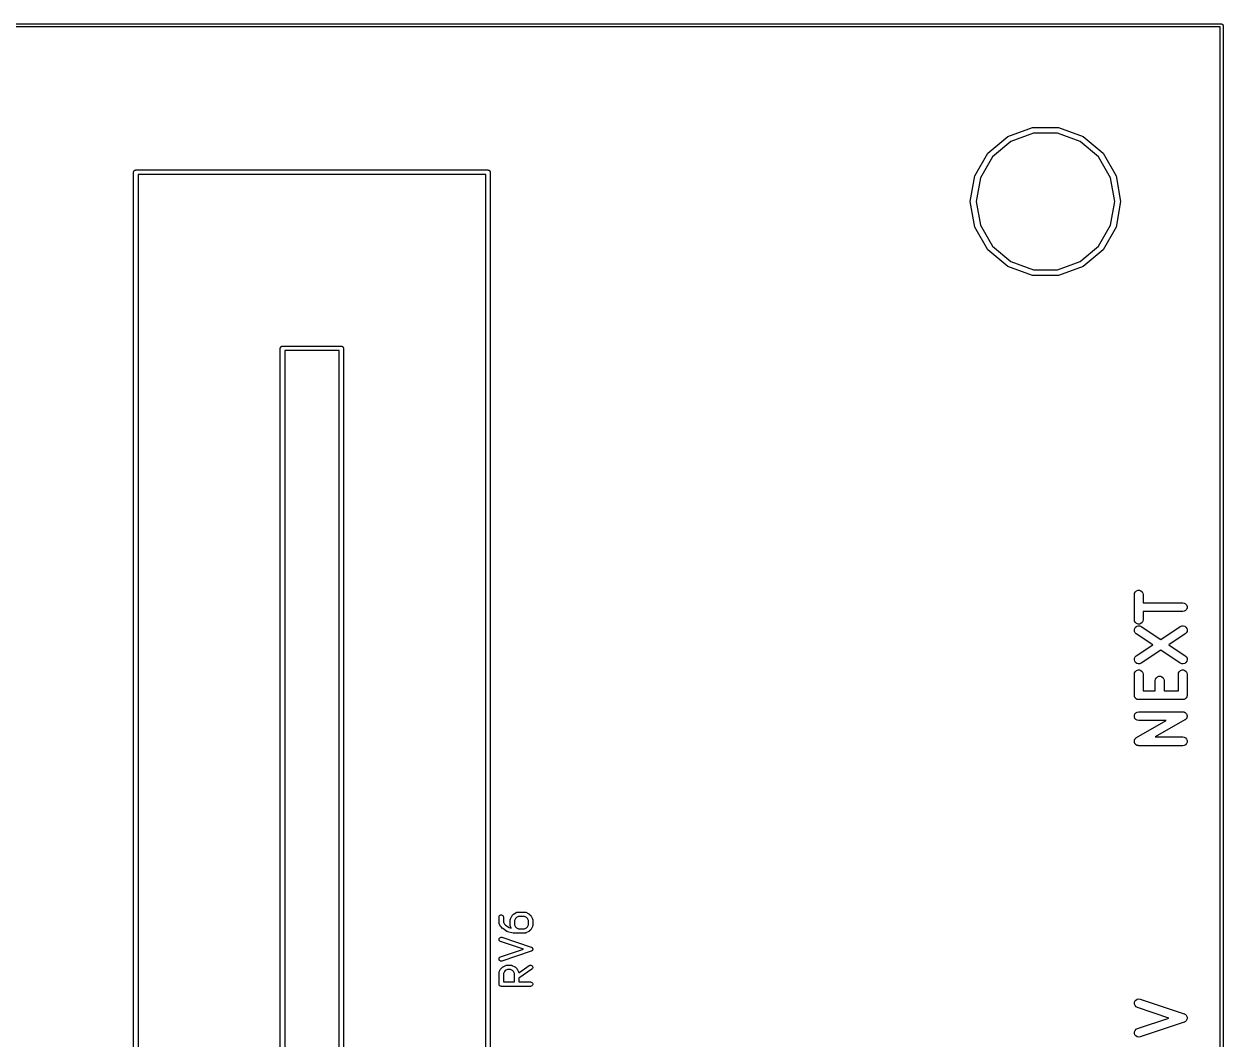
# Model space of a CAD drawing. Extents: x 21 to 201, y -164 to -39.
# Drawn here: x 160.19 to 201.05, y -73.54 to -38.95 of the extents above; entities that cross this region are included whole.
import ezdxf

# ---------------------------------------------------------------- set-up
doc = ezdxf.new("R2010")
doc.units = 0
doc.header["$MEASUREMENT"] = 0
doc.layers.add('BLACK', color=7, linetype='CONTINUOUS')

msp = doc.modelspace()

# ---------------------------------------------------------------- linework, layer by layer
at = {"layer": 'Black'}
for p, q in [((21, -38.95), (201, -38.95)), ((200.95, -39.05), (21.05, -39.05)), ((200.95, -163.95), (200.95, -39.05)), ((201, -38.95), (201.004, -38.9508)), ((201.004, -38.9508), (201.009, -38.9508)), ((201.009, -38.9508), (201.013, -38.9523)), ((201.013, -38.9523), (201.017, -38.953)), ((201.017, -38.953), (201.021, -38.9552)), ((201.021, -38.9552), (201.025, -38.9567)), ((201.025, -38.9567), (201.028, -38.9595)), ((201.028, -38.9595), (201.032, -38.9617)), ((201.032, -38.9617), (201.035, -38.965)), ((201.035, -38.965), (201.038, -38.9679)), ((201.038, -38.9679), (201.04, -38.9716)), ((201.04, -38.9716), (201.043, -38.975)), ((201.043, -38.975), (201.045, -38.9791)), ((201.045, -38.9791), (201.047, -38.9829)), ((201.047, -38.9829), (201.048, -38.9872)), ((201.048, -38.9872), (201.049, -38.9913)), ((201.049, -38.9913), (201.049, -38.9957)), ((201.049, -38.9957), (201.05, -39)), ((201.05, -39), (201.05, -164)), ((193.719, -42.7811), (194.555, -42.4767)), ((194.555, -42.4767), (195.445, -42.4767)), ((195.445, -42.4767), (196.281, -42.7811)), ((193.037, -43.353), (193.719, -42.7811)), ((194.59, -42.6737), (193.819, -42.9543)), ((195.41, -42.6737), (194.59, -42.6737)), ((196.181, -42.9543), (195.41, -42.6737)), ((196.281, -42.7811), (196.963, -43.353)), ((193.819, -42.9543), (193.19, -43.4816)), ((196.81, -43.4816), (196.181, -42.9543)), ((192.592, -44.1237), (193.037, -43.353)), ((193.19, -43.4816), (192.78, -44.1921)), ((197.22, -44.1921), (196.81, -43.4816)), ((196.963, -43.353), (197.408, -44.1237)), ((163.925, -44), (163.926, -43.9935)), ((163.925, -106), (163.925, -44)), ((163.926, -43.987), (163.928, -43.9808)), ((163.926, -43.9935), (163.926, -43.987)), ((163.928, -43.9808), (163.93, -43.9743)), ((163.93, -43.9743), (163.933, -43.9687)), ((163.933, -43.9687), (163.935, -43.9625)), ((163.935, -43.9625), (163.939, -43.9575)), ((163.939, -43.9575), (163.943, -43.9518)), ((163.943, -43.9518), (163.948, -43.9476)), ((163.948, -43.9476), (163.952, -43.9425)), ((163.952, -43.9425), (163.957, -43.9393)), ((163.957, -43.9393), (163.963, -43.935)), ((163.963, -43.935), (163.969, -43.9328)), ((163.969, -43.9328), (163.974, -43.9295)), ((163.974, -43.9295), (163.981, -43.9284)), ((163.981, -43.9284), (163.987, -43.9261)), ((163.987, -43.9261), (163.994, -43.9261)), ((163.994, -43.9261), (164, -43.925)), ((164, -43.925), (176, -43.925)), ((164.075, -44.075), (164.075, -105.925)), ((175.925, -44.075), (164.075, -44.075)), ((175.925, -105.5), (175.925, -44.075)), ((176, -43.925), (176.006, -43.9261)), ((176.006, -43.9261), (176.013, -43.9261)), ((176.013, -43.9261), (176.019, -43.9284)), ((176.019, -43.9284), (176.026, -43.9295)), ((176.026, -43.9295), (176.031, -43.9328)), ((176.031, -43.9328), (176.037, -43.935)), ((176.037, -43.935), (176.043, -43.9393)), ((176.043, -43.9393), (176.048, -43.9425)), ((176.048, -43.9425), (176.052, -43.9476)), ((176.052, -43.9476), (176.057, -43.9518)), ((176.057, -43.9518), (176.061, -43.9575)), ((176.061, -43.9575), (176.065, -43.9625)), ((176.065, -43.9625), (176.067, -43.9687)), ((176.067, -43.9687), (176.07, -43.9743)), ((176.07, -43.9743), (176.072, -43.9808)), ((176.072, -43.9808), (176.074, -43.987)), ((176.074, -43.987), (176.074, -43.9935)), ((176.074, -43.9935), (176.075, -44)), ((176.075, -44), (176.075, -105.5)), ((192.438, -45), (192.592, -44.1237)), ((197.408, -44.1237), (197.562, -45)), ((192.78, -44.1921), (192.638, -45)), ((197.362, -45), (197.22, -44.1921)), ((192.592, -45.8763), (192.438, -45)), ((192.638, -45), (192.78, -45.8079)), ((197.22, -45.8079), (197.362, -45)), ((197.562, -45), (197.408, -45.8763)), ((193.037, -46.647), (192.592, -45.8763)), ((192.78, -45.8079), (193.19, -46.5184)), ((196.81, -46.5184), (197.22, -45.8079)), ((197.408, -45.8763), (196.963, -46.647)), ((193.19, -46.5184), (193.819, -47.0457)), ((196.181, -47.0457), (196.81, -46.5184)), ((193.719, -47.2189), (193.037, -46.647)), ((196.963, -46.647), (196.281, -47.2189)), ((194.555, -47.5233), (193.719, -47.2189)), ((193.819, -47.0457), (194.59, -47.3263)), ((194.59, -47.3263), (195.41, -47.3263)), ((195.41, -47.3263), (196.181, -47.0457)), ((196.281, -47.2189), (195.445, -47.5233)), ((195.445, -47.5233), (194.555, -47.5233)), ((168.925, -50), (168.926, -49.9935)), ((168.925, -100), (168.925, -50)), ((168.926, -49.987), (168.928, -49.9808)), ((168.926, -49.9935), (168.926, -49.987)), ((168.928, -49.9808), (168.93, -49.9743)), ((168.93, -49.9743), (168.933, -49.9687)), ((168.933, -49.9687), (168.935, -49.9625)), ((168.935, -49.9625), (168.939, -49.9575)), ((168.939, -49.9575), (168.943, -49.9518)), ((168.943, -49.9518), (168.948, -49.9476)), ((168.948, -49.9476), (168.952, -49.9425)), ((168.952, -49.9425), (168.957, -49.9393)), ((168.957, -49.9393), (168.963, -49.935)), ((168.963, -49.935), (168.969, -49.9328)), ((168.969, -49.9328), (168.974, -49.9295)), ((168.974, -49.9295), (168.981, -49.9284)), ((168.981, -49.9284), (168.987, -49.9261)), ((168.987, -49.9261), (168.994, -49.9261)), ((168.994, -49.9261), (169, -49.925)), ((169, -49.925), (171, -49.925)), ((169.075, -50.075), (169.075, -99.925)), ((170.925, -50.075), (169.075, -50.075)), ((170.925, -99.925), (170.925, -50.075)), ((171, -49.925), (171.006, -49.9261)), ((171.006, -49.9261), (171.013, -49.9261)), ((171.013, -49.9261), (171.019, -49.9284)), ((171.019, -49.9284), (171.026, -49.9295)), ((171.026, -49.9295), (171.031, -49.9328)), ((171.031, -49.9328), (171.037, -49.935)), ((171.037, -49.935), (171.043, -49.9393)), ((171.043, -49.9393), (171.048, -49.9425)), ((171.048, -49.9425), (171.052, -49.9476)), ((171.052, -49.9476), (171.057, -49.9518)), ((171.057, -49.9518), (171.061, -49.9575)), ((171.061, -49.9575), (171.065, -49.9625)), ((171.065, -49.9625), (171.067, -49.9687)), ((171.067, -49.9687), (171.07, -49.9743)), ((171.07, -49.9743), (171.072, -49.9808)), ((171.072, -49.9808), (171.074, -49.987)), ((171.074, -49.987), (171.074, -49.9935)), ((171.074, -49.9935), (171.075, -50)), ((171.075, -50), (171.075, -100)), ((198.029, -58.3929), (198.038, -58.3416)), ((198.029, -59.25), (198.029, -58.3929)), ((198.038, -58.3416), (198.064, -58.2964)), ((198.064, -58.2964), (198.104, -58.263)), ((198.104, -58.263), (198.153, -58.2451)), ((198.153, -58.2451), (198.205, -58.2451)), ((198.205, -58.2451), (198.254, -58.263)), ((198.254, -58.263), (198.293, -58.2964)), ((198.293, -58.2964), (198.32, -58.3416)), ((198.32, -58.3416), (198.329, -58.3929)), ((198.329, -58.3929), (198.329, -58.6714)), ((198.329, -58.6714), (199.679, -58.6714)), ((199.679, -58.6714), (199.73, -58.6805)), ((199.73, -58.6805), (199.775, -58.7065)), ((199.775, -58.7065), (199.808, -58.7464)), ((199.808, -58.7464), (199.826, -58.7954)), ((199.826, -58.7954), (199.826, -58.8475)), ((199.679, -58.9714), (198.329, -58.9714)), ((198.329, -58.9714), (198.329, -59.25)), ((199.73, -58.9624), (199.679, -58.9714)), ((199.775, -58.9363), (199.73, -58.9624)), ((199.808, -58.8964), (199.775, -58.9363)), ((199.826, -58.8475), (199.808, -58.8964)), ((198.038, -59.3013), (198.029, -59.25)), ((198.029, -59.5975), (198.041, -59.5469)), ((198.035, -59.6493), (198.029, -59.5975)), ((198.058, -59.696), (198.035, -59.6493)), ((198.064, -59.3464), (198.038, -59.3013)), ((198.041, -59.5469), (198.07, -59.5035)), ((198.104, -59.3799), (198.064, -59.3464)), ((198.07, -59.5035), (198.112, -59.4727)), ((198.153, -59.3977), (198.104, -59.3799)), ((198.112, -59.4727), (198.162, -59.4581)), ((198.205, -59.3977), (198.153, -59.3977)), ((198.162, -59.4581), (198.214, -59.4614)), ((198.254, -59.3799), (198.205, -59.3977)), ((198.214, -59.4614), (198.262, -59.4823)), ((198.293, -59.3464), (198.254, -59.3799)), ((198.262, -59.4823), (198.929, -59.9269)), ((198.32, -59.3013), (198.293, -59.3464)), ((198.329, -59.25), (198.32, -59.3013)), ((198.929, -59.9269), (199.595, -59.4823)), ((199.595, -59.4823), (199.643, -59.4614)), ((199.643, -59.4614), (199.695, -59.4581)), ((199.695, -59.4581), (199.745, -59.4727)), ((199.745, -59.4727), (199.787, -59.5035)), ((199.787, -59.5035), (199.816, -59.5469)), ((199.823, -59.6493), (199.799, -59.696)), ((199.816, -59.5469), (199.828, -59.5975)), ((199.828, -59.5975), (199.823, -59.6493)), ((198.095, -59.7319), (198.058, -59.696)), ((198.658, -60.1071), (198.095, -59.7319)), ((199.762, -59.7319), (199.199, -60.1071)), ((199.799, -59.696), (199.762, -59.7319)), ((198.095, -60.4823), (198.658, -60.1071)), ((198.929, -60.2874), (198.262, -60.7319)), ((199.595, -60.7319), (198.929, -60.2874)), ((199.199, -60.1071), (199.762, -60.4823)), ((198.029, -60.6168), (198.035, -60.565)), ((198.041, -60.6674), (198.029, -60.6168)), ((198.035, -60.565), (198.058, -60.5183)), ((198.07, -60.7108), (198.041, -60.6674)), ((198.058, -60.5183), (198.095, -60.4823)), ((198.112, -60.7416), (198.07, -60.7108)), ((198.162, -60.7562), (198.112, -60.7416)), ((198.214, -60.7529), (198.162, -60.7562)), ((198.262, -60.7319), (198.214, -60.7529)), ((199.643, -60.7529), (199.595, -60.7319)), ((199.695, -60.7562), (199.643, -60.7529)), ((199.745, -60.7416), (199.695, -60.7562)), ((199.787, -60.7108), (199.745, -60.7416)), ((199.762, -60.4823), (199.799, -60.5183)), ((199.816, -60.6674), (199.787, -60.7108)), ((199.799, -60.5183), (199.823, -60.565)), ((199.828, -60.6168), (199.816, -60.6674)), ((199.823, -60.565), (199.828, -60.6168)), ((198.029, -61.1071), (198.038, -61.0558)), ((198.029, -61.8214), (198.029, -61.1071)), ((198.038, -61.0558), (198.064, -61.0107)), ((198.064, -61.0107), (198.104, -60.9772)), ((198.104, -60.9772), (198.153, -60.9594)), ((198.153, -60.9594), (198.205, -60.9594)), ((198.205, -60.9594), (198.254, -60.9772)), ((198.254, -60.9772), (198.293, -61.0107)), ((198.293, -61.0107), (198.32, -61.0558)), ((198.32, -61.0558), (198.329, -61.1071)), ((198.329, -61.1071), (198.329, -61.6714)), ((198.743, -61.3214), (198.752, -61.2701)), ((198.752, -61.2701), (198.778, -61.225)), ((198.778, -61.225), (198.818, -61.1915)), ((198.818, -61.1915), (198.867, -61.1737)), ((198.867, -61.1737), (198.919, -61.1737)), ((198.919, -61.1737), (198.968, -61.1915)), ((198.968, -61.1915), (199.008, -61.225)), ((199.008, -61.225), (199.034, -61.2701)), ((199.034, -61.2701), (199.043, -61.3214)), ((199.529, -61.1071), (199.538, -61.0558)), ((199.529, -61.6714), (199.529, -61.1071)), ((199.538, -61.0558), (199.564, -61.0107)), ((199.564, -61.0107), (199.604, -60.9772)), ((199.604, -60.9772), (199.653, -60.9594)), ((199.653, -60.9594), (199.705, -60.9594)), ((199.705, -60.9594), (199.754, -60.9772)), ((199.754, -60.9772), (199.793, -61.0107)), ((199.793, -61.0107), (199.82, -61.0558)), ((199.82, -61.0558), (199.829, -61.1071)), ((199.829, -61.1071), (199.829, -61.8214)), ((198.329, -61.6714), (198.743, -61.6714)), ((198.743, -61.6714), (198.743, -61.3214)), ((199.043, -61.3214), (199.043, -61.6714)), ((199.043, -61.6714), (199.529, -61.6714)), ((198.031, -61.8344), (198.029, -61.8214)), ((198.031, -61.8475), (198.031, -61.8344)), ((198.035, -61.8598), (198.031, -61.8475)), ((198.038, -61.8727), (198.035, -61.8598)), ((198.044, -61.8841), (198.038, -61.8727)), ((198.049, -61.8964), (198.044, -61.8841)), ((198.057, -61.9065), (198.049, -61.8964)), ((198.064, -61.9178), (198.057, -61.9065)), ((198.074, -61.9263), (198.064, -61.9178)), ((198.082, -61.9363), (198.074, -61.9263)), ((198.094, -61.9429), (198.082, -61.9363)), ((198.104, -61.9513), (198.094, -61.9429)), ((198.116, -61.9558), (198.104, -61.9513)), ((198.127, -61.9624), (198.116, -61.9558)), ((198.14, -61.9647), (198.127, -61.9624)), ((198.153, -61.9691), (198.14, -61.9647)), ((198.166, -61.9691), (198.153, -61.9691)), ((198.179, -61.9714), (198.166, -61.9691)), ((199.679, -61.9714), (198.179, -61.9714)), ((199.691, -61.9691), (199.679, -61.9714)), ((199.705, -61.9691), (199.691, -61.9691)), ((199.717, -61.9647), (199.705, -61.9691)), ((199.73, -61.9624), (199.717, -61.9647)), ((199.741, -61.9558), (199.73, -61.9624)), ((199.754, -61.9513), (199.741, -61.9558)), ((199.764, -61.9429), (199.754, -61.9513)), ((199.775, -61.9363), (199.764, -61.9429)), ((199.783, -61.9263), (199.775, -61.9363)), ((199.793, -61.9178), (199.783, -61.9263)), ((199.8, -61.9065), (199.793, -61.9178)), ((199.808, -61.8964), (199.8, -61.9065)), ((199.813, -61.8841), (199.808, -61.8964)), ((199.82, -61.8727), (199.813, -61.8841)), ((199.822, -61.8598), (199.82, -61.8727)), ((199.826, -61.8475), (199.822, -61.8598)), ((199.829, -61.8214), (199.826, -61.8344)), ((199.826, -61.8344), (199.826, -61.8475)), ((198.031, -62.5097), (198.049, -62.4607)), ((198.031, -62.5618), (198.031, -62.5097)), ((198.049, -62.4607), (198.082, -62.4208)), ((198.082, -62.4208), (198.127, -62.3948)), ((198.127, -62.3948), (198.179, -62.3857)), ((198.179, -62.3857), (199.679, -62.3857)), ((199.679, -62.3857), (199.692, -62.388)), ((199.692, -62.388), (199.705, -62.3881)), ((199.705, -62.3881), (199.717, -62.3925)), ((199.717, -62.3925), (199.73, -62.3948)), ((199.73, -62.3948), (199.742, -62.4015)), ((199.742, -62.4015), (199.754, -62.4061)), ((199.754, -62.4061), (199.764, -62.4144)), ((199.764, -62.4144), (199.775, -62.4208)), ((199.775, -62.4208), (199.784, -62.4311)), ((199.784, -62.4311), (199.794, -62.4398)), ((199.794, -62.4398), (199.8, -62.4509)), ((199.8, -62.4509), (199.808, -62.4607)), ((199.808, -62.4607), (199.813, -62.4734)), ((199.813, -62.4734), (199.82, -62.485)), ((199.82, -62.485), (199.822, -62.4976)), ((199.822, -62.4976), (199.826, -62.5097)), ((199.826, -62.5097), (199.826, -62.5231)), ((198.049, -62.6107), (198.031, -62.5618)), ((198.082, -62.6506), (198.049, -62.6107)), ((198.127, -62.6767), (198.082, -62.6506)), ((198.104, -63.2626), (199.114, -62.6857)), ((198.179, -62.6857), (198.127, -62.6767)), ((199.114, -62.6857), (198.179, -62.6857)), ((199.753, -62.6659), (198.743, -63.2429)), ((199.763, -62.6573), (199.753, -62.6659)), ((199.775, -62.6506), (199.763, -62.6573)), ((199.783, -62.6408), (199.775, -62.6506)), ((199.793, -62.6326), (199.783, -62.6408)), ((199.8, -62.621), (199.793, -62.6326)), ((199.808, -62.6107), (199.8, -62.621)), ((199.813, -62.5987), (199.808, -62.6107)), ((199.819, -62.5876), (199.813, -62.5987)), ((199.822, -62.5744), (199.819, -62.5876)), ((199.826, -62.5618), (199.822, -62.5744)), ((199.826, -62.5231), (199.829, -62.5364)), ((199.829, -62.5364), (199.826, -62.549)), ((199.826, -62.549), (199.826, -62.5618)), ((198.038, -63.3409), (198.044, -63.3299)), ((198.044, -63.3299), (198.049, -63.3179)), ((198.049, -63.3179), (198.057, -63.3075)), ((198.057, -63.3075), (198.064, -63.2959)), ((198.064, -63.2959), (198.074, -63.2877)), ((198.074, -63.2877), (198.082, -63.2779)), ((198.082, -63.2779), (198.094, -63.2712)), ((198.094, -63.2712), (198.104, -63.2626)), ((198.743, -63.2429), (199.679, -63.2429)), ((199.679, -63.2429), (199.73, -63.2519)), ((199.73, -63.2519), (199.775, -63.2779)), ((199.775, -63.2779), (199.808, -63.3179)), ((199.808, -63.3179), (199.826, -63.3668)), ((198.029, -63.3922), (198.031, -63.3796)), ((198.031, -63.4055), (198.029, -63.3922)), ((198.031, -63.3668), (198.035, -63.3542)), ((198.031, -63.3796), (198.031, -63.3668)), ((198.031, -63.4189), (198.031, -63.4055)), ((198.035, -63.4309), (198.031, -63.4189)), ((198.035, -63.3542), (198.038, -63.3409)), ((198.037, -63.4435), (198.035, -63.4309)), ((198.044, -63.4552), (198.037, -63.4435)), ((198.049, -63.4679), (198.044, -63.4552)), ((198.057, -63.4777), (198.049, -63.4679)), ((198.063, -63.4888), (198.057, -63.4777)), ((198.074, -63.4975), (198.063, -63.4888)), ((198.082, -63.5078), (198.074, -63.4975)), ((198.093, -63.5142), (198.082, -63.5078)), ((198.103, -63.5224), (198.093, -63.5142)), ((198.116, -63.5271), (198.103, -63.5224)), ((198.127, -63.5338), (198.116, -63.5271)), ((198.14, -63.536), (198.127, -63.5338)), ((198.152, -63.5405), (198.14, -63.536)), ((198.165, -63.5405), (198.152, -63.5405)), ((198.179, -63.5429), (198.165, -63.5405)), ((199.679, -63.5429), (198.179, -63.5429)), ((199.73, -63.5338), (199.679, -63.5429)), ((199.775, -63.5078), (199.73, -63.5338)), ((199.808, -63.4679), (199.775, -63.5078)), ((199.826, -63.4189), (199.808, -63.4679)), ((199.826, -63.3668), (199.826, -63.4189)), ((176.377, -69.381), (176.382, -69.3553)), ((176.377, -69.5714), (176.377, -69.381)), ((176.382, -69.3553), (176.395, -69.3327)), ((176.395, -69.3327), (176.415, -69.316)), ((176.415, -69.316), (176.439, -69.3071)), ((176.439, -69.3071), (176.465, -69.3071)), ((176.465, -69.3071), (176.49, -69.316)), ((176.49, -69.316), (176.51, -69.3327)), ((176.51, -69.3327), (176.523, -69.3553)), ((176.523, -69.3553), (176.527, -69.381)), ((176.527, -69.381), (176.527, -69.5537)), ((176.759, -69.4676), (176.761, -69.4592)), ((176.761, -69.4592), (176.763, -69.4505)), ((176.763, -69.4505), (176.765, -69.4468)), ((176.765, -69.4468), (176.766, -69.4426)), ((176.766, -69.4426), (176.814, -69.3474)), ((176.814, -69.3474), (176.821, -69.3378)), ((176.821, -69.3378), (176.828, -69.3279)), ((176.828, -69.3279), (176.876, -69.2803)), ((176.876, -69.2803), (176.885, -69.2734)), ((176.885, -69.2734), (176.895, -69.2663)), ((176.895, -69.2663), (176.99, -69.2186)), ((176.943, -69.4254), (176.908, -69.4939)), ((176.973, -69.395), (176.943, -69.4254)), ((177.042, -69.3607), (176.973, -69.395)), ((176.99, -69.2186), (176.994, -69.2174)), ((176.994, -69.2174), (176.998, -69.2152)), ((176.998, -69.2152), (177.007, -69.2137)), ((177.007, -69.2137), (177.015, -69.2112)), ((177.015, -69.2112), (177.02, -69.2115)), ((177.02, -69.2115), (177.024, -69.2107)), ((177.024, -69.2107), (177.262, -69.2107)), ((177.244, -69.3607), (177.042, -69.3607)), ((177.313, -69.395), (177.244, -69.3607)), ((177.262, -69.2107), (177.266, -69.2115)), ((177.266, -69.2115), (177.27, -69.2112)), ((177.27, -69.2112), (177.279, -69.2137)), ((177.279, -69.2137), (177.288, -69.2152)), ((177.288, -69.2152), (177.291, -69.2174)), ((177.291, -69.2174), (177.295, -69.2186)), ((177.295, -69.2186), (177.391, -69.2663)), ((177.343, -69.4254), (177.313, -69.395)), ((177.377, -69.4939), (177.343, -69.4254)), ((177.391, -69.2663), (177.4, -69.2734)), ((177.4, -69.2734), (177.41, -69.2803)), ((177.41, -69.2803), (177.458, -69.3279)), ((177.458, -69.3279), (177.465, -69.3378)), ((177.465, -69.3378), (177.472, -69.3474)), ((177.472, -69.3474), (177.519, -69.4426)), ((177.519, -69.4426), (177.521, -69.4468)), ((177.521, -69.4468), (177.523, -69.4505)), ((177.523, -69.4505), (177.524, -69.4592)), ((177.524, -69.4592), (177.527, -69.4676)), ((176.378, -69.5757), (176.377, -69.5714)), ((176.378, -69.58), (176.378, -69.5757)), ((176.38, -69.5884), (176.378, -69.58)), ((176.382, -69.5971), (176.38, -69.5884)), ((176.384, -69.6008), (176.382, -69.5971)), ((176.385, -69.605), (176.384, -69.6008)), ((176.433, -69.7002), (176.385, -69.605)), ((176.44, -69.7099), (176.433, -69.7002)), ((176.447, -69.7197), (176.44, -69.7099)), ((176.495, -69.7673), (176.447, -69.7197)), ((176.501, -69.7716), (176.495, -69.7673)), ((176.506, -69.7767), (176.501, -69.7716)), ((176.649, -69.8719), (176.506, -69.7767)), ((176.527, -69.5537), (176.562, -69.6222)), ((176.562, -69.6222), (176.595, -69.656)), ((176.595, -69.656), (176.721, -69.7399)), ((176.661, -69.8771), (176.649, -69.8719)), ((176.721, -69.7399), (176.795, -69.7584)), ((176.758, -69.4762), (176.759, -69.4719)), ((176.758, -69.6667), (176.758, -69.4762)), ((176.759, -69.6709), (176.758, -69.6667)), ((176.759, -69.4719), (176.759, -69.4676)), ((176.759, -69.6752), (176.759, -69.6709)), ((176.761, -69.6837), (176.759, -69.6752)), ((176.763, -69.6923), (176.761, -69.6837)), ((176.765, -69.6961), (176.763, -69.6923)), ((176.766, -69.7002), (176.765, -69.6961)), ((176.795, -69.7584), (176.766, -69.7002)), ((176.908, -69.4939), (176.908, -69.649)), ((176.908, -69.649), (176.943, -69.7175)), ((176.943, -69.7175), (176.973, -69.7479)), ((176.973, -69.7479), (177.042, -69.7821)), ((177.042, -69.7821), (177.244, -69.7821)), ((177.244, -69.7821), (177.313, -69.7479)), ((177.313, -69.7479), (177.343, -69.7175)), ((177.343, -69.7175), (177.377, -69.649)), ((177.377, -69.649), (177.377, -69.4939)), ((177.4, -69.8694), (177.391, -69.8766)), ((177.41, -69.8626), (177.4, -69.8694)), ((177.458, -69.8149), (177.41, -69.8626)), ((177.465, -69.8051), (177.458, -69.8149)), ((177.472, -69.7954), (177.465, -69.8051)), ((177.519, -69.7002), (177.472, -69.7954)), ((177.521, -69.6961), (177.519, -69.7002)), ((177.523, -69.6923), (177.521, -69.6961)), ((177.524, -69.6837), (177.523, -69.6923)), ((177.527, -69.6752), (177.524, -69.6837)), ((177.527, -69.4676), (177.527, -69.4719)), ((177.527, -69.4719), (177.527, -69.4762)), ((177.527, -69.4762), (177.527, -69.6667)), ((177.527, -69.6667), (177.527, -69.6709)), ((177.527, -69.6709), (177.527, -69.6752)), ((176.378, -70.1319), (176.386, -70.1071)), ((176.379, -70.1579), (176.378, -70.1319)), ((176.388, -70.1821), (176.379, -70.1579)), ((176.386, -70.1071), (176.403, -70.0867)), ((176.406, -70.2016), (176.388, -70.1821)), ((176.403, -70.0867), (176.425, -70.0731)), ((176.429, -70.214), (176.406, -70.2016)), ((176.425, -70.0731), (176.45, -70.0679)), ((177.215, -70.4762), (176.429, -70.214)), ((176.45, -70.0679), (176.476, -70.0717)), ((176.476, -70.0717), (177.476, -70.405)), ((176.672, -69.8823), (176.661, -69.8771)), ((176.863, -69.9299), (176.672, -69.8823)), ((176.872, -69.9305), (176.863, -69.9299)), ((176.881, -69.9321), (176.872, -69.9305)), ((177.262, -69.9321), (176.881, -69.9321)), ((177.266, -69.9314), (177.262, -69.9321)), ((177.27, -69.9317), (177.266, -69.9314)), ((177.279, -69.9291), (177.27, -69.9317)), ((177.288, -69.9276), (177.279, -69.9291)), ((177.291, -69.9255), (177.288, -69.9276)), ((177.295, -69.9242), (177.291, -69.9255)), ((177.391, -69.8766), (177.295, -69.9242)), ((176.429, -70.7384), (177.215, -70.4762)), ((177.476, -70.5473), (176.476, -70.8807)), ((177.476, -70.405), (177.478, -70.406)), ((177.478, -70.5464), (177.476, -70.5473)), ((177.478, -70.406), (177.48, -70.4064)), ((177.48, -70.5459), (177.478, -70.5464)), ((177.48, -70.4064), (177.489, -70.4122)), ((177.489, -70.5402), (177.48, -70.5459)), ((177.489, -70.4122), (177.499, -70.4174)), ((177.499, -70.5349), (177.489, -70.5402)), ((177.499, -70.4174), (177.5, -70.419)), ((177.5, -70.5334), (177.499, -70.5349)), ((177.5, -70.419), (177.502, -70.4201)), ((177.502, -70.5323), (177.5, -70.5334)), ((177.502, -70.4201), (177.509, -70.4287)), ((177.509, -70.5237), (177.502, -70.5323)), ((177.509, -70.4287), (177.516, -70.4369)), ((177.516, -70.5155), (177.509, -70.5237)), ((177.516, -70.4369), (177.517, -70.4389)), ((177.517, -70.5135), (177.516, -70.5155)), ((177.517, -70.4389), (177.518, -70.4405)), ((177.518, -70.5119), (177.517, -70.5135)), ((177.518, -70.4405), (177.522, -70.4509)), ((177.522, -70.5015), (177.518, -70.5119)), ((177.522, -70.4509), (177.526, -70.4612)), ((177.526, -70.4912), (177.522, -70.5015)), ((177.526, -70.4612), (177.526, -70.4632)), ((177.526, -70.4632), (177.527, -70.4652)), ((177.527, -70.4652), (177.526, -70.4762)), ((177.526, -70.4762), (177.527, -70.4872)), ((177.527, -70.4872), (177.526, -70.4892)), ((177.526, -70.4892), (177.526, -70.4912)), ((176.378, -70.8205), (176.379, -70.7945)), ((176.386, -70.8452), (176.378, -70.8205)), ((176.379, -70.7945), (176.388, -70.7703)), ((176.403, -70.8656), (176.386, -70.8452)), ((176.388, -70.7703), (176.406, -70.7508)), ((176.425, -70.8793), (176.403, -70.8656)), ((176.406, -70.7508), (176.429, -70.7384)), ((176.45, -70.8845), (176.425, -70.8793)), ((176.447, -71.1374), (176.495, -71.0898)), ((176.476, -70.8807), (176.45, -70.8845)), ((176.495, -71.0898), (176.504, -71.0829)), ((176.504, -71.0829), (176.514, -71.0758)), ((176.514, -71.0758), (176.609, -71.0282)), ((176.609, -71.0282), (176.613, -71.0269)), ((176.613, -71.0269), (176.617, -71.0248)), ((176.617, -71.0248), (176.626, -71.0232)), ((176.626, -71.0232), (176.634, -71.0207)), ((176.634, -71.0207), (176.639, -71.021)), ((176.639, -71.021), (176.643, -71.0202)), ((176.643, -71.0202), (176.786, -71.0202)), ((176.786, -71.0202), (176.79, -71.021)), ((176.79, -71.021), (176.794, -71.0207)), ((176.794, -71.0207), (176.803, -71.0232)), ((176.803, -71.0232), (176.811, -71.0248)), ((176.811, -71.0248), (176.815, -71.0269)), ((176.815, -71.0269), (176.819, -71.0282)), ((176.819, -71.0282), (176.914, -71.0758)), ((176.914, -71.0758), (176.924, -71.0829)), ((176.924, -71.0829), (176.934, -71.0898)), ((176.934, -71.0898), (176.982, -71.1374)), ((177.051, -71.2847), (177.409, -71.0338)), ((177.409, -71.0338), (177.433, -71.0228)), ((177.433, -71.0228), (177.459, -71.0205)), ((177.459, -71.0205), (177.484, -71.0273)), ((177.484, -71.0273), (177.505, -71.0422)), ((177.505, -71.0422), (177.52, -71.0636)), ((177.52, -71.0636), (177.527, -71.0887)), ((177.527, -71.0887), (177.525, -71.1147)), ((176.377, -71.2857), (176.378, -71.2815)), ((176.377, -71.6667), (176.377, -71.2857)), ((176.378, -71.2771), (176.38, -71.2687)), ((176.378, -71.2815), (176.378, -71.2771)), ((176.38, -71.2687), (176.382, -71.2601)), ((176.382, -71.2601), (176.384, -71.2563)), ((176.384, -71.2563), (176.385, -71.2522)), ((176.385, -71.2522), (176.433, -71.1569)), ((176.433, -71.1569), (176.44, -71.1473)), ((176.44, -71.1473), (176.447, -71.1374)), ((176.562, -71.2349), (176.527, -71.3034)), ((176.527, -71.3034), (176.527, -71.5917)), ((176.592, -71.2045), (176.562, -71.2349)), ((176.661, -71.1702), (176.592, -71.2045)), ((176.768, -71.1702), (176.661, -71.1702)), ((176.837, -71.2045), (176.768, -71.1702)), ((176.867, -71.2349), (176.837, -71.2045)), ((176.901, -71.3034), (176.867, -71.2349)), ((176.901, -71.5917), (176.901, -71.3034)), ((176.982, -71.1374), (176.988, -71.1473)), ((176.988, -71.1473), (176.996, -71.1569)), ((176.996, -71.1569), (177.043, -71.2522)), ((177.043, -71.2522), (177.045, -71.2563)), ((177.045, -71.2563), (177.047, -71.2601)), ((177.047, -71.2601), (177.048, -71.2687)), ((177.048, -71.2687), (177.051, -71.2771)), ((177.051, -71.2771), (177.05, -71.2815)), ((177.05, -71.2815), (177.051, -71.2847)), ((177.495, -71.1567), (177.051, -71.4676)), ((177.051, -71.4676), (177.051, -71.5917)), ((177.514, -71.1383), (177.495, -71.1567)), ((177.525, -71.1147), (177.514, -71.1383)), ((176.379, -71.6731), (176.377, -71.6667)), ((176.379, -71.6797), (176.379, -71.6731)), ((176.381, -71.6859), (176.379, -71.6797)), ((176.382, -71.6923), (176.381, -71.6859)), ((176.385, -71.698), (176.382, -71.6923)), ((176.387, -71.7042), (176.385, -71.698)), ((176.392, -71.7092), (176.387, -71.7042)), ((176.395, -71.7149), (176.392, -71.7092)), ((176.4, -71.7191), (176.395, -71.7149)), ((176.404, -71.7241), (176.4, -71.7191)), ((176.41, -71.7274), (176.404, -71.7241)), ((176.415, -71.7316), (176.41, -71.7274)), ((176.421, -71.7339), (176.415, -71.7316)), ((176.427, -71.7371), (176.421, -71.7339)), ((176.433, -71.7383), (176.427, -71.7371)), ((176.439, -71.7405), (176.433, -71.7383)), ((176.446, -71.7405), (176.439, -71.7405)), ((176.452, -71.7417), (176.446, -71.7405)), ((177.452, -71.7417), (176.452, -71.7417)), ((176.527, -71.5917), (176.901, -71.5917)), ((177.051, -71.5917), (177.452, -71.5917)), ((177.452, -71.5917), (177.478, -71.5962)), ((177.478, -71.7371), (177.452, -71.7417)), ((177.478, -71.5962), (177.501, -71.6092)), ((177.501, -71.7241), (177.478, -71.7371)), ((177.501, -71.6092), (177.517, -71.6292)), ((177.517, -71.7042), (177.501, -71.7241)), ((177.517, -71.6292), (177.526, -71.6536)), ((177.526, -71.6797), (177.517, -71.7042)), ((177.526, -71.6536), (177.526, -71.6797)), ((198.03, -72.2994), (198.047, -72.25)), ((198.032, -72.3515), (198.03, -72.2994)), ((198.047, -72.25), (198.079, -72.2092)), ((198.079, -72.2092), (198.123, -72.1819)), ((198.123, -72.1819), (198.174, -72.1715)), ((198.174, -72.1715), (198.226, -72.1791)), ((198.226, -72.1791), (199.726, -72.6791)), ((198.051, -72.3999), (198.032, -72.3515)), ((198.085, -72.4389), (198.051, -72.3999)), ((198.131, -72.4637), (198.085, -72.4389)), ((199.204, -72.8214), (198.131, -72.4637)), ((199.726, -72.6791), (199.73, -72.6811)), ((199.73, -72.6811), (199.734, -72.6819)), ((199.734, -72.6819), (199.752, -72.6935)), ((199.752, -72.6935), (199.772, -72.7039)), ((199.772, -72.7039), (199.775, -72.707)), ((199.775, -72.707), (199.778, -72.7092)), ((199.778, -72.7092), (199.792, -72.7264)), ((199.792, -72.7264), (199.806, -72.7429)), ((198.131, -73.1791), (199.204, -72.8214)), ((199.726, -72.9637), (198.226, -73.4637)), ((199.73, -72.9618), (199.726, -72.9637)), ((199.734, -72.9609), (199.73, -72.9618)), ((199.752, -72.9494), (199.734, -72.9609)), ((199.772, -72.9389), (199.752, -72.9494)), ((199.775, -72.9358), (199.772, -72.9389)), ((199.778, -72.9337), (199.775, -72.9358)), ((199.792, -72.9164), (199.778, -72.9337)), ((199.806, -72.8999), (199.792, -72.9164)), ((199.806, -72.7429), (199.808, -72.7468)), ((199.808, -72.8961), (199.806, -72.8999)), ((199.808, -72.7468), (199.81, -72.75)), ((199.81, -72.8929), (199.808, -72.8961)), ((199.81, -72.75), (199.817, -72.7709)), ((199.817, -72.872), (199.81, -72.8929)), ((199.817, -72.7709), (199.826, -72.7914)), ((199.826, -72.8515), (199.817, -72.872)), ((199.826, -72.7914), (199.826, -72.7955)), ((199.826, -72.7955), (199.827, -72.7994)), ((199.827, -72.7994), (199.826, -72.8214)), ((199.826, -72.8214), (199.827, -72.8434)), ((199.827, -72.8434), (199.826, -72.8474)), ((199.826, -72.8474), (199.826, -72.8515)), ((198.03, -73.3434), (198.032, -73.2914)), ((198.047, -73.3929), (198.03, -73.3434)), ((198.032, -73.2914), (198.051, -73.2429)), ((198.079, -73.4337), (198.047, -73.3929)), ((198.051, -73.2429), (198.085, -73.2039)), ((198.123, -73.4609), (198.079, -73.4337)), ((198.085, -73.2039), (198.131, -73.1791)), ((198.174, -73.4714), (198.123, -73.4609)), ((198.226, -73.4637), (198.174, -73.4714))]:
    msp.add_line(p, q, dxfattribs=at)

doc.saveas('drawing.dxf')
